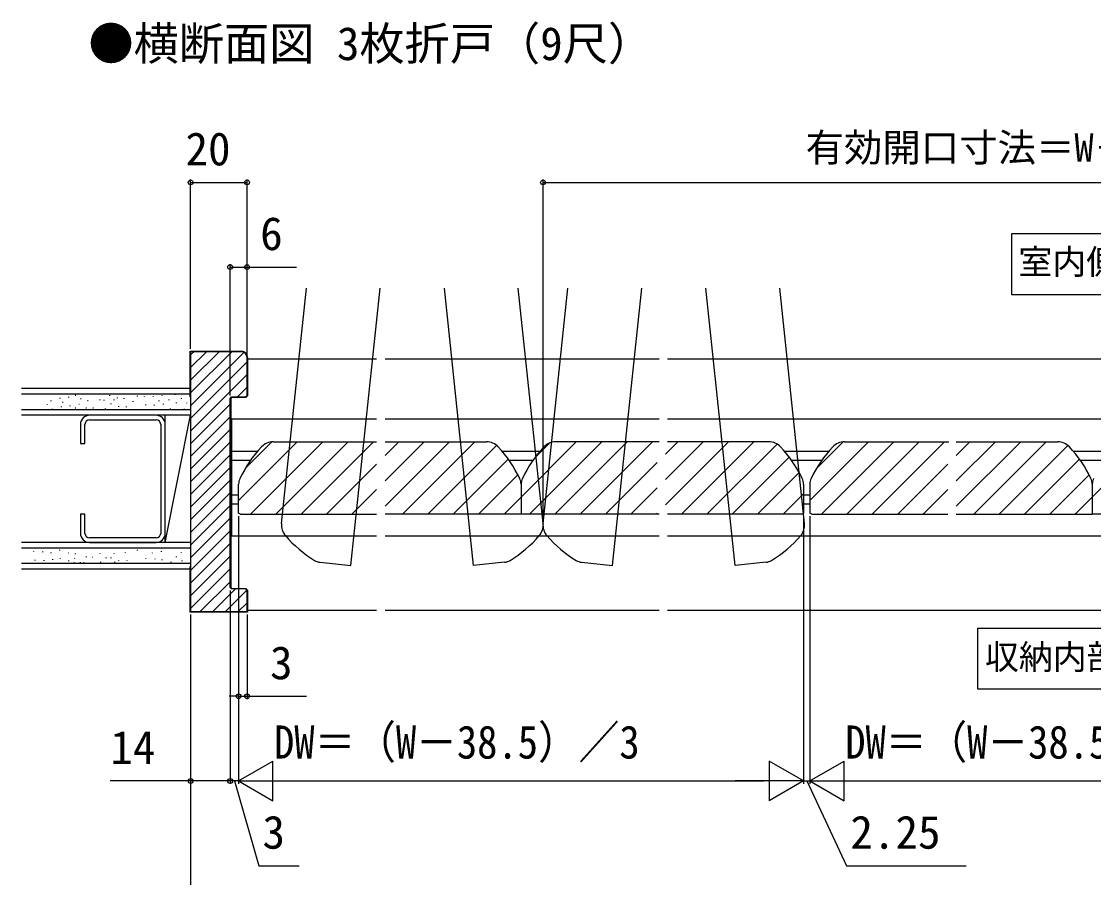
# Model space of a CAD drawing. Units: millimetres, scale not verified. Extents: x -700 to 700, y -1045 to 1039.
# Drawn here: x -169.9 to 209.7, y -334.4 to -31.2 of the extents above; entities that cross this region are included whole.
import ezdxf
from ezdxf.enums import TextEntityAlignment as Align

# ---------------------------------------------------------------- set-up
doc = ezdxf.new("R2010")
doc.units = ezdxf.units.MM
doc.header["$LTSCALE"] = 6
for name, color, linetype in [('0-2_USER1', 3, 'Continuous'), ('0-3_YKK_11', 7, 'Continuous'), ('0-4_YKK_12', 2, 'Continuous'), ('0-7_YKK_D', 6, 'Continuous'), ('0-9_YSS_K', 3, 'Continuous')]:
    doc.layers.add(name, color=color, linetype=linetype)
doc.styles.add('ＭＳ ゴシック', font='')
doc.styles.get('ＭＳ ゴシック').set_extended_font_data('MS Gothic')

msp = doc.modelspace()

# ---------------------------------------------------------------- linework, layer by layer
at = {"layer": '0-2_USER1'}
for points in [[(180.71, -106.382), (238.49, -106.382), (238.49, -128.048), (180.71, -128.048)], [(168.72, -246.1), (244.487, -246.1), (244.487, -267.766), (168.72, -267.766)]]:
    msp.add_lwpolyline(points, close=True, dxfattribs=at)
at = {"layer": '0-3_YKK_11'}
for p, q in [((-110.2, -148.038), (-92, -148.038)), ((-110.2, -164.238), (-110.2, -148.038)), ((-89.8, -150.238), (-89.8, -163.821)), ((-110, -164.238), (-110.2, -164.238)), ((-110.2, -224.238), (-110, -224.238))]:
    msp.add_line(p, q, dxfattribs=at)
for points in [[(-92, -148.238), (-110, -148.238), (-110, -169.238)], [(-110, -169.238), (-110, -240.238), (-90, -240.238), (-90, -232.738), (-90.5, -232.238), (-95.5, -232.238), (-96, -231.738), (-96, -164.738), (-95.5, -164.238), (-90.5, -164.238), (-90, -163.738), (-90, -150.238)], [(-89.8, -163.821), (-90.417, -164.438), (-95.417, -164.438), (-95.8, -164.821), (-95.8, -231.655), (-95.417, -232.038), (-90.417, -232.038), (-89.8, -232.655), (-89.8, -240.438), (-110.2, -240.438), (-110.2, -224.238)]]:
    msp.add_lwpolyline(points, dxfattribs=at)
for radius in [2.2, 2]:
    msp.add_arc((-92, -150.238), radius, 0.00001, 89.99999, dxfattribs=at)
at = {"layer": '0-4_YKK_12'}
for p, q in [((-77.791, -209.035), (-69.006, -125.738)), ((-53.218, -223.936), (-42.862, -125.738)), ((-9.782, -223.936), (-20.138, -125.738)), ((14.791, -209.035), (6.006, -125.738)), ((14.791, -209.035), (23.575, -125.738)), ((39.363, -223.936), (49.719, -125.738)), ((82.799, -223.936), (72.443, -125.738)), ((107.372, -209.035), (98.587, -125.738)), ((-90, -150.738), (-44.15, -150.738)), ((-41.15, -150.738), (55.85, -150.738)), ((58.85, -150.738), (360.35, -150.738)), ((-44.15, -172.038), (-95.5, -172.038)), ((-95.5, -172.038), (-95.5, -213.438)), ((55.85, -172.038), (-41.15, -172.038)), ((360.35, -172.038), (58.85, -172.038)), ((-93, -200.919), (-72.219, -180.138)), ((-90.688, -189.626), (-81.218, -180.156)), ((-88.839, -205.738), (-63.239, -180.138)), ((-80.758, -180.138), (-44.15, -180.138)), ((-79.859, -205.738), (-54.259, -180.138)), ((-70.878, -205.738), (-45.278, -180.138)), ((-41.15, -180.138), (-5.242, -180.138)), ((-41.15, -184.99), (-36.298, -180.138)), ((-41.15, -193.97), (-27.318, -180.138)), ((-41.15, -202.95), (-18.338, -180.138)), ((-34.957, -205.738), (-9.357, -180.138)), ((-25.977, -205.738), (-1.651, -181.411)), ((7, -199.701), (26.564, -180.138)), ((9.944, -205.738), (35.544, -180.138)), ((11.665, -186.056), (17.208, -180.513)), ((18.924, -205.738), (44.524, -180.138)), ((55.85, -180.138), (19.242, -180.138)), ((27.904, -205.738), (53.504, -180.138)), ((58.15, -184.472), (62.485, -180.138)), ((58.15, -193.453), (71.465, -180.138)), ((58.15, -202.433), (80.445, -180.138)), ((94.758, -180.138), (58.85, -180.138)), ((63.825, -205.738), (89.425, -180.138)), ((72.806, -205.738), (97.63, -180.914)), ((109.25, -200.919), (130.031, -180.138)), ((111.562, -189.626), (121.032, -180.156)), ((113.411, -205.738), (139.011, -180.138)), ((121.492, -180.138), (158.438, -180.138)), ((122.391, -205.738), (147.991, -180.138)), ((131.372, -205.738), (156.972, -180.138)), ((161.1, -180.138), (197.008, -180.138)), ((161.1, -184.99), (165.952, -180.138)), ((161.1, -193.97), (174.932, -180.138)), ((161.1, -202.95), (183.912, -180.138)), ((167.293, -205.738), (192.893, -180.138)), ((176.273, -205.738), (200.599, -181.411)), ((209.25, -199.701), (228.814, -180.138)), ((-95.5, -183.388), (-86.557, -183.388)), ((0.557, -183.388), (13.782, -183.388)), ((81.786, -205.738), (101.965, -185.558)), ((100.218, -183.388), (116.032, -183.388)), ((202.468, -183.388), (215.693, -183.388)), ((-95.5, -186.588), (-88.998, -186.588)), ((-61.898, -205.738), (-44.15, -187.99)), ((-16.997, -205.738), (2.482, -186.259)), ((2.998, -186.588), (11.282, -186.588)), ((36.885, -205.738), (55.15, -187.472)), ((102.718, -186.588), (113.532, -186.588)), ((140.352, -205.738), (158.1, -187.99)), ((185.253, -205.738), (204.732, -186.259)), ((204.968, -186.588), (213.252, -186.588)), ((-8.017, -205.738), (5.901, -191.82)), ((90.766, -205.738), (105.48, -191.024)), ((194.233, -205.738), (208.151, -191.82)), ((-93, -205.411), (-93, -195.138)), ((-52.918, -205.738), (-44.15, -196.97)), ((7, -195.138), (7, -205.738)), ((45.865, -205.738), (55.15, -196.453)), ((107, -195.138), (107, -205.411)), ((109.25, -195.138), (109.25, -205.411)), ((149.332, -205.738), (158.1, -196.97)), ((209.25, -195.138), (209.25, -205.738)), ((209.25, -195.138), (209.25, -205.738)), ((-95.5, -198.888), (-93, -198.888)), ((0.964, -205.738), (7, -199.701)), ((99.746, -205.738), (107, -198.484)), ((107, -198.888), (109.25, -198.888)), ((203.214, -205.738), (209.25, -199.701)), ((-95.5, -202.088), (-93, -202.088)), ((107, -202.088), (109.25, -202.088)), ((-92.3, -205.738), (-93, -205.411)), ((-92.3, -205.738), (-44.15, -205.738)), ((55.85, -205.738), (7, -205.738)), ((54.845, -205.738), (55.15, -205.433)), ((106.3, -205.738), (58.85, -205.738)), ((106.3, -205.738), (107, -205.411)), ((109.95, -205.738), (109.25, -205.411)), ((109.95, -205.738), (158.1, -205.738)), ((161.1, -205.738), (209.25, -205.738)), ((258.1, -205.738), (209.25, -205.738)), ((-95.5, -213.438), (-44.15, -213.438)), ((-41.15, -213.438), (55.85, -213.438)), ((58.85, -213.438), (360.35, -213.438)), ((-64.157, -222.782), (-53.218, -223.936)), ((1.157, -222.782), (-9.782, -223.936)), ((28.424, -222.782), (39.363, -223.936)), ((93.738, -222.782), (82.799, -223.936)), ((-90, -239.738), (-44.15, -239.738)), ((-41.15, -239.738), (55.85, -239.738)), ((58.85, -239.738), (360.35, -239.738))]:
    msp.add_line(p, q, dxfattribs=at)
msp.add_lwpolyline([(7, -195.138), (7, -205.738), (-41.15, -205.738)], dxfattribs=at)
for centre, radius, start, end in [((-53.067, -211.861), 43.7, 136.77834, 154.60847), ((-80.758, -185.838), 5.7, 90, 136.77834), ((-5.242, -185.838), 5.7, 43.22166, 90), ((-32.933, -211.861), 43.7, 25.39153, 43.22166), ((46.933, -211.861), 43.7, 136.77834, 154.60847), ((19.242, -185.838), 5.7, 90, 136.77834), ((94.758, -185.838), 5.7, 43.22166, 90), ((67.067, -211.861), 43.7, 25.39153, 43.22166), ((149.183, -211.861), 43.7, 136.77834, 154.60847), ((121.492, -185.838), 5.7, 90, 136.77834), ((197.008, -185.838), 5.7, 43.22166, 90), ((169.317, -211.861), 43.7, 25.39153, 43.22166), ((-88.3, -195.138), 4.7, 154.60847, 180), ((2.3, -195.138), 4.7, 360, 25.39153), ((11.7, -195.138), 4.7, 154.60847, 180), ((102.3, -195.138), 4.7, 0, 25.39153), ((113.95, -195.138), 4.7, 154.60847, 180), ((204.55, -195.138), 4.7, 0, 25.39153), ((213.95, -195.138), 4.7, 154.60847, 180), ((-72.122, -209.633), 5.7, 173.98, 220.75834), ((9.122, -209.633), 5.7, 319.24166, 6.02), ((20.459, -209.633), 5.7, 173.98, 220.75834), ((101.703, -209.633), 5.7, 319.24166, 6.02), ((-43.338, -184.823), 43.7, 220.75834, 238.58847), ((-19.662, -184.823), 43.7, 301.41153, 319.24166), ((49.243, -184.823), 43.7, 220.75834, 238.58847), ((72.919, -184.823), 43.7, 301.41153, 319.24166), ((-63.664, -218.108), 4.7, 238.58847, 263.98), ((0.664, -218.108), 4.7, 276.02, 301.41153), ((28.917, -218.108), 4.7, 238.58847, 263.98), ((93.245, -218.108), 4.7, 276.02, 301.41153)]:
    msp.add_arc(centre, radius, start, end, dxfattribs=at)
at = {"layer": '0-7_YKK_D'}
for p, q in [((-110, -147.238), (-110, -87.238)), ((-90, -149.238), (-90, -87.238)), ((14.791, -208.035), (14.791, -87.238)), ((-110, -88.238), (-90, -88.238)), ((14.791, -88.238), (403.678, -88.238)), ((-96, -163.738), (-96, -117.238)), ((-90, -149.238), (-90, -117.238)), ((-93, -206.411), (-93, -301.238)), ((-93, -206.411), (-93, -301.238)), ((-93, -206.411), (-93, -271.238)), ((107, -206.411), (107, -301.238)), ((107, -206.411), (107, -301.238)), ((109.25, -206.411), (109.25, -301.238)), ((109.25, -206.411), (109.25, -301.238)), ((-96, -232.738), (-96, -301.238)), ((-96, -232.738), (-96, -301.238)), ((-110, -241.238), (-110, -361.238)), ((-90, -241.238), (-90, -271.238)), ((-93, -270.238), (-96.4, -270.238)), ((-93, -270.238), (-90, -270.238)), ((-90, -270.238), (-68.927, -270.238)), ((-110, -292.238), (-110, -301.238)), ((-93, -300.238), (-80.876, -293.238)), ((-80.876, -307.238), (-80.876, -293.238)), ((107, -300.238), (94.876, -293.238)), ((94.876, -293.238), (94.876, -307.238)), ((109.25, -300.238), (121.374, -293.238)), ((121.374, -307.238), (121.374, -293.238)), ((-96, -300.238), (-99.4, -300.238)), ((-93, -300.238), (-96, -300.238)), ((-93, -300.238), (-96, -300.238)), ((-93, -300.238), (-89.6, -300.238)), ((-93, -300.238), (-80.876, -307.238)), ((-93, -300.238), (-68.751, -300.238)), ((-79, -300.238), (93, -300.238)), ((107, -300.238), (82.751, -300.238)), ((107, -300.238), (94.876, -307.238)), ((107, -300.238), (103.6, -300.238)), ((107, -300.238), (109.25, -300.238)), ((107, -300.238), (109.25, -300.238)), ((109.25, -300.238), (112.65, -300.238)), ((109.25, -300.238), (121.374, -307.238)), ((109.25, -300.238), (133.499, -300.238)), ((123.25, -300.238), (295.25, -300.238))]:
    msp.add_line(p, q, dxfattribs=at)
for points in [[(-96, -118.238), (-90, -118.238), (-72.509, -118.238)], [(-96, -300.238), (-110, -300.238), (-138.491, -300.238)], [(-94.5, -300.238), (-85.875, -330.238), (-71.602, -330.238)], [(108.125, -300.238), (122.283, -330.238), (164.555, -330.238)]]:
    msp.add_lwpolyline(points, dxfattribs=at)
for centre in [(-110, -88.238), (-90, -88.238), (14.791, -88.238), (-96, -118.238), (-90, -118.238), (-93, -270.238), (-90, -270.238), (-110, -300.238), (-96, -300.238), (-96, -300.238)]:
    msp.add_circle(centre, 0.85, dxfattribs=at)
at = {"layer": '0-9_YSS_K'}
for p, q in [((-110, -149.357), (-108.881, -148.238)), ((-110, -153.847), (-104.39, -148.238)), ((-110, -158.338), (-99.9, -148.238)), ((-110, -162.828), (-95.41, -148.238)), ((-110, -167.318), (-91.123, -148.44)), ((-110, -171.808), (-90, -151.808)), ((-110, -176.298), (-90, -156.298)), ((-110, -161.238), (-169.899, -161.238)), ((-110, -161.238), (-110, -173.738)), ((-110, -161.238), (-110, -170.738)), ((-93.45, -164.238), (-90, -160.788)), ((-110, -163.238), (-169.899, -163.238)), ((-160.752, -166.754), (-160.752, -166.954)), ((-159.472, -165.469), (-159.472, -165.669)), ((-156.332, -164.581), (-156.332, -164.781)), ((-155.405, -165.953), (-155.405, -166.153)), ((-153.192, -164.245), (-153.192, -164.445)), ((-150.861, -163.641), (-150.661, -163.641)), ((-149.605, -166.78), (-149.405, -166.78)), ((-148.978, -164.758), (-148.778, -164.758)), ((-146.467, -165.525), (-146.267, -165.525)), ((-142.146, -165.123), (-142.146, -165.323)), ((-140.69, -165.256), (-140.69, -165.456)), ((-138.672, -163.574), (-138.672, -163.774)), ((-138.221, -166.581), (-138.221, -166.781)), ((-137.212, -165.123), (-137.212, -165.323)), ((-135.98, -164.471), (-135.98, -164.671)), ((-133.625, -164.668), (-133.625, -164.868)), ((-130.454, -165.76), (-130.454, -165.96)), ((-128.913, -163.89), (-128.913, -164.09)), ((-126.448, -163.911), (-126.448, -164.111)), ((-125.997, -166.917), (-125.997, -167.117)), ((-123.308, -164.023), (-123.308, -164.223)), ((-121.202, -165.5), (-121.202, -165.7)), ((-120.168, -163.686), (-120.168, -163.886)), ((-119.717, -166.693), (-119.717, -166.893)), ((-117.701, -165.144), (-117.701, -165.344)), ((-115.571, -163.238), (-115.571, -163.438)), ((-115.119, -166.245), (-115.119, -166.445)), ((-113.325, -164.675), (-113.325, -164.875)), ((-111.48, -166.259), (-111.48, -166.459)), ((-110, -180.788), (-96, -166.788)), ((-110, -168.738), (-169.899, -168.738)), ((-110, -170.738), (-169.899, -170.738)), ((-159.021, -168.476), (-159.021, -168.676)), ((-155.881, -167.588), (-155.881, -167.788)), ((-152.741, -167.252), (-152.741, -167.452)), ((-150.861, -168.036), (-150.661, -168.036)), ((-147.094, -168.036), (-146.894, -168.036)), ((-122.2, -170.738), (-145.8, -170.738)), ((-144.583, -168.036), (-144.383, -168.036)), ((-140.239, -168.263), (-140.239, -168.463)), ((-135.529, -167.478), (-135.529, -167.678)), ((-132.838, -167.59), (-132.838, -167.79)), ((-122.857, -167.03), (-122.857, -167.23)), ((-119, -215.738), (-110, -170.738)), ((-119, -215.738), (-119, -170.738)), ((-117.25, -168.151), (-117.25, -168.351)), ((-112.316, -168.487), (-112.316, -168.687)), ((-147.4, -180.738), (-147.4, -173.938)), ((-145.8, -172.338), (-122.2, -172.338)), ((-120.6, -173.938), (-120.6, -212.538)), ((-119, -212.538), (-119, -173.938)), ((-110, -185.278), (-96, -171.278)), ((-110, -189.768), (-96, -175.768)), ((-110, -194.259), (-96, -180.259)), ((-110, -198.749), (-96, -184.749)), ((-110, -203.239), (-96, -189.239)), ((-110, -207.729), (-96, -193.729)), ((-110, -212.219), (-96, -198.219)), ((-110, -216.709), (-96, -202.709)), ((-110, -221.199), (-96, -207.199)), ((-110, -225.689), (-96, -211.689)), ((-110, -215.738), (-169.899, -215.738)), ((-122.2, -214.138), (-145.8, -214.138)), ((-145.8, -215.738), (-122.2, -215.738)), ((-110, -215.738), (-110, -225.238)), ((-110, -230.18), (-96, -216.18)), ((-110, -217.738), (-169.899, -217.738)), ((-165.584, -218.906), (-165.584, -219.106)), ((-162.444, -219.018), (-162.444, -219.218)), ((-159.526, -219.333), (-159.526, -219.533)), ((-156.426, -218.387), (-156.426, -218.587)), ((-153.291, -219.475), (-153.091, -219.475)), ((-150.93, -219.706), (-150.93, -219.906)), ((-142.146, -219.623), (-142.146, -219.823)), ((-137.212, -219.623), (-137.212, -219.823)), ((-133.174, -219.175), (-133.174, -219.375)), ((-128.913, -218.39), (-128.913, -218.59)), ((-123.634, -219.405), (-123.634, -219.605)), ((-120.39, -218.838), (-120.39, -219.038)), ((-113.325, -219.175), (-113.325, -219.375)), ((-110, -223.238), (-169.899, -223.238)), ((-165.133, -221.913), (-165.133, -222.113)), ((-161.993, -222.025), (-161.993, -222.225)), ((-158.853, -221.688), (-158.853, -221.888)), ((-156.201, -221.394), (-156.201, -221.594)), ((-153.286, -222.2), (-153.286, -222.4)), ((-151.319, -222.882), (-151.119, -222.882)), ((-151.156, -221.294), (-151.156, -221.494)), ((-149.136, -222.731), (-149.136, -222.931)), ((-147.869, -222.882), (-147.669, -222.882)), ((-146.944, -220.713), (-146.944, -220.913)), ((-144.912, -220.953), (-144.712, -220.953)), ((-141.92, -222.63), (-141.92, -222.83)), ((-139.999, -221.139), (-139.999, -221.339)), ((-138.221, -221.081), (-138.221, -221.281)), ((-136.986, -222.63), (-136.986, -222.83)), ((-135.529, -221.978), (-135.529, -222.178)), ((-132.613, -222.097), (-132.613, -222.297)), ((-125.997, -221.417), (-125.997, -221.617)), ((-122.632, -221.536), (-122.632, -221.736)), ((-120.165, -221.845), (-120.165, -222.045)), ((-117.025, -222.658), (-117.025, -222.858)), ((-115.119, -220.745), (-115.119, -220.945)), ((-113.1, -222.181), (-113.1, -222.381)), ((-112.316, -222.987), (-112.316, -223.187)), ((-110, -234.67), (-96, -220.67)), ((-110, -225.238), (-169.899, -225.238)), ((-110, -239.16), (-96, -225.16)), ((-106.588, -240.238), (-96, -229.65)), ((-102.098, -240.238), (-94.098, -232.238)), ((-97.608, -240.238), (-90.054, -232.684)), ((-93.117, -240.238), (-90, -237.12))]:
    msp.add_line(p, q, dxfattribs=at)
for points in [[(-149, -173.938), (-149, -180.738), (-147.4, -180.738)], [(-147.4, -212.538), (-147.4, -205.738), (-149, -205.738), (-149, -212.538)]]:
    msp.add_lwpolyline(points, dxfattribs=at)
for centre, radius, start, end in [((-145.8, -173.938), 3.2, 90, 180), ((-122.2, -173.938), 3.2, 360, 90), ((-145.8, -173.938), 1.6, 90, 180), ((-122.2, -173.938), 1.6, 360, 90), ((-145.8, -212.538), 3.2, 180, 270), ((-145.8, -212.538), 1.6, 180, 270), ((-122.2, -212.538), 1.6, 270, 0), ((-122.2, -212.538), 3.2, 270, 360)]:
    msp.add_arc(centre, radius, start, end, dxfattribs=at)

# ---------------------------------------------------------------- texts
at = {"layer": '0-2_USER1', "style": 'ＭＳ ゴシック'}
for s, height, p in [('●横断面図 3枚折戸（9尺）', 11.73, (-146.182, -48.453)), ('室内側', 8.798, (183.114, -123.42)), ('収納内部', 8.798, (171.25, -263.351))]:
    msp.add_text(s, height=height, dxfattribs=at).set_placement(p, align=Align.BOTTOM_LEFT)
at = {"layer": '0-7_YKK_D', "style": 'ＭＳ ゴシック'}
for s, height, p in [('20', 11.73, (-111.818, -85.738)), ('有効開口寸法＝W－390', 9.971, (107.737, -83.883)), ('6', 11.73, (-85.373, -115.738)), ('3', 11.73, (-81.882, -267.738)), ('14', 11.73, (-138.445, -297.738)), ('3', 11.73, (-84.557, -327.738)), ('2.25', 11.73, (123.601, -327.738))]:
    msp.add_text(s, height=height, dxfattribs=at).set_placement(p, align=Align.BOTTOM_LEFT)
at = {"layer": '0-7_YKK_D', "style": 'ＭＳ ゴシック', "width": 0.9}
for p in [(-80.464, -295.829), (121.786, -295.829)]:
    msp.add_text('DW＝（W－38.5）／3', height=11.73, dxfattribs=at).set_placement(p, align=Align.BOTTOM_LEFT)

doc.saveas('drawing.dxf')
